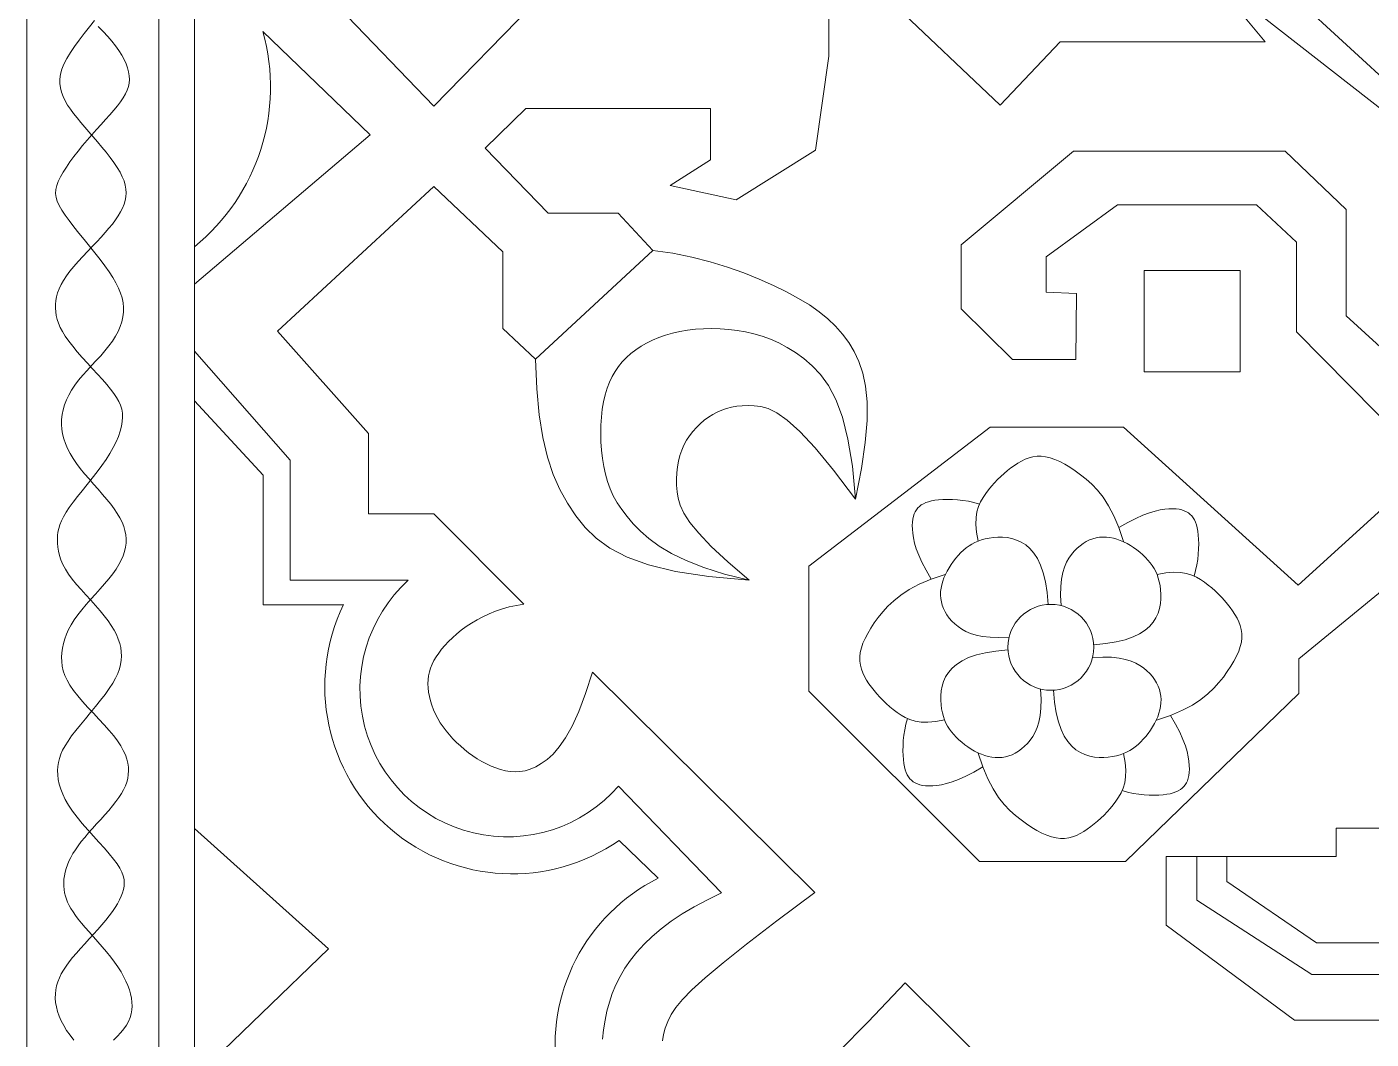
# Model space of a CAD drawing. Header units: inches. Extents: x -813 to 82, y -70 to 268.
# Drawn here: x -123.44 to -107.3, y 145.13 to 157.28 of the extents above; entities that cross this region are included whole.
import ezdxf

# ---------------------------------------------------------------- set-up
doc = ezdxf.new("R2010")
doc.units = ezdxf.units.IN
doc.header["$MEASUREMENT"] = 0
for name, color, linetype, lineweight, true_color in [('Black', 7, 'Continuous', 0, 0x000000), ('Blue', 7, 'Continuous', 0, 0x1081b2), ('Brown', 7, 'Continuous', 0, 0x653e10), ('Grey', 7, 'Continuous', 0, 0x58676a), ('Layak Architect', 1, 'Continuous', 5, 0xff0000), ('Mustard', 7, 'Continuous', 0, 0xa79b1b), ('White', 7, 'Continuous', 0, 0xffffff)]:
    doc.layers.add(name, color=color, linetype=linetype, lineweight=lineweight, true_color=true_color)
doc.layers.add('Rugs', color=201, linetype='Continuous')

# ---------------------------------------------------------------- blocks, each defined once
blk = doc.blocks.new('*U9')
at = {"layer": 'Brown'}
blk.add_lwpolyline([(-20.95, -6.2), (-21.13, -1.91), (-21.04, 1.79), (-20.72, 4.97), (-20.19, 7.7), (-19.48, 10.03), (-18.62, 12.03), (-17.63, 13.77), (-16.56, 15.3), (-15.41, 16.68), (-14.21, 17.92), (-12.95, 19.02), (-11.65, 19.97), (-10.31, 20.79), (-8.94, 21.45), (-7.55, 21.98), (-6.13, 22.35), (-4.7, 22.59), (-3.26, 22.68), (-1.81, 22.64), (-0.36, 22.47), (1.09, 22.18), (2.54, 21.77), (3.99, 21.25), (5.43, 20.63), (6.86, 19.91), (8.27, 19.1), (9.64, 18.21), (10.98, 17.26), (12.26, 16.25), (13.47, 15.19), (14.61, 14.09), (15.66, 12.97), (16.62, 11.83), (17.48, 10.66), (18.24, 9.45), (18.92, 8.17), (19.5, 6.83), (20, 5.39), (20.42, 3.86), (20.75, 2.2), (21, 0.43), (21.13, -1.45), (21.13, -3.39), (20.95, -5.38), (20.56, -7.39), (19.94, -9.38), (19.05, -11.32), (17.87, -13.19), (16.35, -14.96), (14.45, -16.6), (12.14, -18.1), (9.37, -19.43), (6.09, -20.57), (2.27, -21.51), (-2.15, -22.22), (-7.2, -22.68)], dxfattribs=at)
blk = doc.blocks.new('*U42')
at = {"layer": 'Brown', "color": 0, "linetype": 'ByBlock', "lineweight": -2, "transparency": 16777216}
for p, rotation in [((6003768042.470271, 3337139537.250885), 90.00000000000001), ((6003768040.986018, 3337139488.212364), 180), ((6003768090.024539, 3337139486.728111), 270)]:
    blk.add_blockref('*U9', p, dxfattribs=dict(at, rotation=rotation))
blk.add_blockref('*U9', (6003768091.508792, 3337139535.766633), dxfattribs=at)
blk = doc.blocks.new('*U35')
at = {"layer": 'Brown'}
blk.add_lwpolyline([(-17.75, 30.14), (-14.02, 30.84), (-10.75, 31.13), (-7.89, 31.04), (-5.38, 30.65), (-3.16, 29.99), (-1.19, 29.12), (0.6, 28.1), (2.27, 26.97), (3.85, 25.78), (5.36, 24.54), (6.8, 23.26), (8.17, 21.94), (9.48, 20.58), (10.73, 19.19), (11.91, 17.77), (13.03, 16.33), (14.1, 14.87), (15.08, 13.38), (15.96, 11.87), (16.71, 10.31), (17.31, 8.71), (17.74, 7.06), (17.98, 5.35), (17.99, 3.57), (17.77, 1.73), (17.32, -0.18), (16.64, -2.16), (15.74, -4.2), (14.64, -6.31), (13.34, -8.48), (11.85, -10.71), (10.18, -13), (8.32, -15.35), (6.19, -17.73), (3.68, -20.11), (0.7, -22.47), (-2.86, -24.78), (-7.09, -27.01), (-12.1, -29.13), (-17.99, -31.13)], dxfattribs=at)
blk = doc.blocks.new('*U36')
at = {"layer": 'Brown', "color": 0, "linetype": 'ByBlock', "lineweight": -2, "transparency": 16777216}
for p, rotation in [((6003768065.780017, 3337139574.503247), 90.00000000000001), ((6003768003.733656, 3337139511.52211), 180), ((6003768066.714793, 3337139449.475749), 270)]:
    blk.add_blockref('*U35', p, dxfattribs=dict(at, rotation=rotation))
blk.add_blockref('*U35', (6003768128.761154, 3337139512.456886), dxfattribs=at)
blk = doc.blocks.new('*U43')
at = {"layer": 'Brown'}
blk.add_lwpolyline([(-6.22, -16.82), (-8.39, -13.06), (-10.13, -9.69), (-11.48, -6.66), (-12.5, -3.96), (-13.22, -1.55), (-13.71, 0.61), (-14, 2.54), (-14.14, 4.27), (-14.17, 5.84), (-14.11, 7.26), (-13.95, 8.54), (-13.7, 9.69), (-13.36, 10.72), (-12.93, 11.64), (-12.42, 12.47), (-11.82, 13.21), (-11.15, 13.88), (-10.38, 14.47), (-9.51, 15), (-8.51, 15.45), (-7.39, 15.84), (-6.12, 16.17), (-4.69, 16.43), (-3.09, 16.63), (-1.31, 16.76), (0.63, 16.82), (2.71, 16.79), (4.89, 16.66), (7.15, 16.42), (9.47, 16.04), (11.82, 15.53), (14.17, 14.85)], dxfattribs=at)
blk = doc.blocks.new('*U10')
at = {"layer": 'Brown', "color": 0, "linetype": 'ByBlock', "lineweight": -2, "transparency": 16777216}
blk.add_blockref('*U43', (6003768022.052, 3337139557.478281), dxfattribs=at)
for p, rotation in [((6003768111.736188, 3337139556.184903), 270), ((6003768110.44281, 3337139466.500715), 180), ((6003768020.758621, 3337139467.794093), 89.99999999999999)]:
    blk.add_blockref('*U43', p, dxfattribs=dict(at, rotation=rotation))
blk = doc.blocks.new('C3')
at = {"layer": 'Black'}
for points in [[(477.47, 502.62), (473.44, 503.03), (469.47, 503.63), (465.6, 504.43), (461.82, 505.45), (458.14, 506.69), (454.54, 508.19), (451, 509.96), (447.53, 512.02), (444.12, 514.39), (440.75, 517.08), (437.42, 520.13), (434.14, 523.54), (430.91, 527.34), (427.74, 531.54), (424.63, 536.16), (421.6, 541.22), (418.65, 546.74), (415.8, 552.74)], [(322.76, 498.28), (331.84, 495.4), (339.37, 492.56), (345.52, 489.77), (350.45, 487.03), (354.33, 484.35), (357.33, 481.74), (359.61, 479.21), (361.35, 476.77), (362.68, 474.41), (363.67, 472.14), (364.33, 469.94), (364.7, 467.8), (364.8, 465.71), (364.68, 463.66), (364.34, 461.64), (363.83, 459.63), (363.18, 457.62), (362.38, 455.63), (361.46, 453.66), (360.43, 451.72), (359.29, 449.81), (358.06, 447.94), (356.74, 446.13), (355.36, 444.37), (353.91, 442.68), (352.4, 441.06), (350.84, 439.51), (349.22, 438.05), (347.56, 436.68), (345.85, 435.41), (344.1, 434.23), (342.31, 433.17), (340.49, 432.22), (338.64, 431.39), (336.78, 430.68), (334.92, 430.09), (333.07, 429.63), (331.23, 429.3), (329.43, 429.1), (327.68, 429.03), (325.97, 429.1), (324.31, 429.31), (322.69, 429.65), (321.09, 430.14), (319.51, 430.77), (317.94, 431.55), (316.36, 432.48), (314.77, 433.55), (313.16, 434.77), (311.54, 436.15), (309.92, 437.66), (308.31, 439.33), (306.72, 441.13), (305.16, 443.08), (303.64, 445.16), (302.18, 447.38), (300.78, 449.73), (299.46, 452.21), (298.24, 454.82), (297.13, 457.53), (296.15, 460.36), (295.33, 463.3), (294.67, 466.33), (294.2, 469.46)]]:
    blk.add_lwpolyline(points, dxfattribs=at)
blk.add_arc((330.1, 462.43), 62.07, 222.1998, 49.0152, dxfattribs=at)
at = {"layer": 'Blue'}
for points in [[(179.2, 365.61), (118.16, 431.44), (145.72, 460.54), (178.01, 460.54), (191.01, 474.31), (145.12, 523.79), (129.47, 509.16), (129.47, 479.64), (102.15, 453.1), (85.35, 470.32), (85.35, 548.04), (106.97, 548.04), (117.85, 531.07), (123.81, 558.93), (102.95, 592.27), (63.3, 597.86), (46.75, 597.86), (46.75, 509.4), (0, 552.67)], [(42.81, 391.52), (84.39, 431.44), (0, 513.78)], [(159.35, 330.6), (96.52, 404.61), (52.98, 359.5)], [(48.25, 288.57), (51.01, 286.41), (53.77, 284.24), (56.52, 282.13), (59.21, 280.15), (61.81, 278.36), (64.29, 276.85), (66.64, 275.66), (68.85, 274.79), (70.95, 274.22), (72.95, 273.94), (74.87, 273.92), (76.73, 274.15), (78.55, 274.61), (80.34, 275.28), (82.12, 276.14), (83.9, 277.18), (85.69, 278.38), (87.51, 279.72), (89.36, 281.19), (91.25, 282.77), (93.2, 284.45), (95.22, 286.2), (97.3, 288.01), (99.45, 289.85), (101.62, 291.67), (103.81, 293.44), (105.98, 295.13), (108.12, 296.68), (110.19, 298.08), (112.19, 299.27), (114.1, 300.23), (115.91, 300.97), (117.65, 301.47), (119.33, 301.77), (120.96, 301.86), (122.57, 301.75), (124.16, 301.45), (125.74, 300.97), (127.34, 300.31), (128.96, 299.49), (130.61, 298.5), (132.3, 297.35), (134.03, 296.05), (135.81, 294.61), (137.65, 293.02), (139.55, 291.29), (141.53, 289.44), (143.57, 287.5), (145.64, 285.53), (147.73, 283.56), (149.81, 281.65), (151.88, 279.83), (153.9, 278.17), (155.87, 276.69), (157.76, 275.45), (159.58, 274.42), (161.33, 273.61), (163.03, 272.99), (164.69, 272.54), (166.31, 272.25), (167.9, 272.1), (169.47, 272.08), (171.03, 272.17), (172.6, 272.4), (174.2, 272.78), (175.85, 273.33), (177.56, 274.07), (179.37, 275.03), (181.29, 276.22), (183.34, 277.66), (185.53, 279.37), (187.83, 281.29), (190.2, 283.36), (192.61, 285.51), (195, 287.68), (197.33, 289.81), (199.58, 291.83), (201.68, 293.67), (203.63, 295.29), (205.44, 296.68), (207.14, 297.84), (208.78, 298.77), (210.39, 299.48), (212.01, 299.98), (213.68, 300.26), (215.42, 300.34), (217.28, 300.21), (219.25, 299.87), (221.33, 299.32), (223.52, 298.57), (225.8, 297.6), (228.17, 296.42), (230.64, 295.02), (233.18, 293.41), (235.8, 291.58), (238.46, 289.6), (241.13, 287.53), (243.78, 285.42), (246.37, 283.34), (248.87, 281.35), (251.24, 279.52), (253.44, 277.9), (255.47, 276.54), (257.33, 275.44), (259.06, 274.57), (260.7, 273.91), (262.26, 273.43), (263.79, 273.11), (265.31, 272.93), (266.87, 272.87), (268.47, 272.9), (270.14, 273.05), (271.87, 273.34), (273.67, 273.78), (275.53, 274.41), (277.46, 275.24), (279.45, 276.3), (281.52, 277.61), (283.65, 279.17), (285.84, 280.95), (288.06, 282.88), (290.3, 284.9), (292.54, 286.94), (294.76, 288.96), (296.95, 290.89), (299.08, 292.66), (301.15, 294.23), (303.15, 295.6), (305.1, 296.77), (307, 297.74), (308.86, 298.52), (310.68, 299.13), (312.47, 299.55), (314.25, 299.81), (316.02, 299.9), (317.79, 299.81), (319.59, 299.53), (321.45, 299.04), (323.37, 298.33), (325.38, 297.38), (327.51, 296.18), (329.76, 294.72), (332.16, 293), (334.67, 291.07), (337.24, 288.99), (339.84, 286.84), (342.43, 284.69), (344.96, 282.6), (347.39, 280.64), (349.68, 278.88), (351.81, 277.37), (353.78, 276.12), (355.63, 275.1), (357.4, 274.3), (359.12, 273.71), (360.81, 273.3), (362.52, 273.07), (364.27, 272.98), (366.09, 273.05), (367.99, 273.27), (369.98, 273.67), (372.05, 274.28), (374.22, 275.12), (376.48, 276.21), (378.85, 277.56), (381.32, 279.21), (383.9, 281.16), (386.54, 283.33), (389.21, 285.66), (391.87, 288.05), (394.48, 290.42), (397, 292.69), (399.38, 294.77), (401.59, 296.59), (403.6, 298.06), (405.42, 299.22), (407.09, 300.07), (408.65, 300.64), (410.12, 300.97), (411.53, 301.07), (412.92, 300.98), (414.32, 300.72), (415.75, 300.31), (417.23, 299.76), (418.76, 299.06), (420.34, 298.21), (421.98, 297.21), (423.68, 296.05), (425.45, 294.75), (427.29, 293.28), (429.2, 291.67), (431.16, 289.94), (433.16, 288.13), (435.18, 286.28), (437.2, 284.44), (439.19, 282.64), (441.14, 280.92), (443.02, 279.32), (444.84, 277.88), (446.59, 276.6), (448.28, 275.48), (449.95, 274.51), (451.6, 273.71), (453.25, 273.06), (454.91, 272.56), (456.61, 272.22), (458.35, 272.04), (460.14, 272.01), (461.96, 272.15), (463.83, 272.46), (465.74, 272.94), (467.68, 273.61), (469.65, 274.48), (471.66, 275.54), (473.69, 276.79), (475.73, 278.22), (477.79, 279.77)], [(477.87, 296.46), (476.26, 298.1), (474.67, 299.59), (473.08, 300.9), (471.49, 301.98), (469.91, 302.85), (468.32, 303.5), (466.73, 303.96), (465.11, 304.24), (463.48, 304.34), (461.82, 304.28), (460.12, 304.07), (458.38, 303.71), (456.6, 303.21), (454.78, 302.57), (452.91, 301.77), (450.99, 300.81), (449.02, 299.7), (447.01, 298.42), (444.94, 296.98), (442.81, 295.37), (440.66, 293.64), (438.5, 291.82), (436.37, 289.97), (434.27, 288.13), (432.24, 286.34), (430.31, 284.64), (428.49, 283.09), (426.81, 281.71), (425.25, 280.51), (423.78, 279.47), (422.39, 278.58), (421.05, 277.82), (419.74, 277.2), (418.44, 276.68), (417.12, 276.27), (415.77, 275.95), (414.38, 275.73), (412.97, 275.6), (411.52, 275.57), (410.05, 275.65), (408.56, 275.84), (407.05, 276.14), (405.53, 276.55), (403.99, 277.09), (402.43, 277.74), (400.85, 278.53), (399.24, 279.44), (397.6, 280.47), (395.91, 281.65), (394.18, 282.95), (392.39, 284.4), (390.55, 285.97), (388.67, 287.65), (386.76, 289.38), (384.83, 291.14), (382.92, 292.87), (381.02, 294.55), (379.17, 296.12), (377.36, 297.55), (375.63, 298.81), (373.95, 299.89), (372.31, 300.8), (370.71, 301.53), (369.14, 302.1), (367.56, 302.51), (365.99, 302.76), (364.4, 302.85), (362.78, 302.79), (361.12, 302.56), (359.41, 302.14), (357.63, 301.52), (355.78, 300.67), (353.84, 299.58), (351.8, 298.24), (349.65, 296.62), (347.39, 294.72), (345.03, 292.61), (342.6, 290.36), (340.14, 288.04), (337.67, 285.74), (335.23, 283.53), (332.84, 281.48), (330.53, 279.68), (328.32, 278.18), (326.21, 276.98), (324.18, 276.05), (322.21, 275.38), (320.28, 274.93), (318.39, 274.7), (316.5, 274.65), (314.62, 274.76), (312.71, 275.02), (310.79, 275.43), (308.84, 276), (306.86, 276.73), (304.86, 277.64), (302.82, 278.73), (300.75, 280.01), (298.64, 281.48), (296.49, 283.16), (294.32, 284.98), (292.13, 286.91), (289.94, 288.89), (287.76, 290.85), (285.61, 292.76), (283.5, 294.56), (281.44, 296.19), (279.45, 297.62), (277.51, 298.83), (275.62, 299.83), (273.77, 300.63), (271.96, 301.23), (270.18, 301.63), (268.41, 301.84), (266.66, 301.87), (264.92, 301.71), (263.17, 301.37), (261.41, 300.84), (259.63, 300.13), (257.81, 299.23), (255.95, 298.14), (254.03, 296.87), (252.06, 295.4), (250.02, 293.75), (247.92, 291.96), (245.77, 290.08), (243.6, 288.14), (241.4, 286.21), (239.21, 284.33), (237.03, 282.55), (234.87, 280.92), (232.74, 279.47), (230.65, 278.21), (228.59, 277.15), (226.54, 276.28), (224.51, 275.59), (222.48, 275.09), (220.46, 274.77), (218.43, 274.62), (216.39, 274.66), (214.34, 274.88), (212.28, 275.28), (210.21, 275.88), (208.14, 276.66), (206.07, 277.65), (203.99, 278.83), (201.92, 280.22), (199.84, 281.81), (197.77, 283.55), (195.7, 285.41), (193.64, 287.33), (191.57, 289.25), (189.52, 291.14), (187.46, 292.94), (185.41, 294.59), (183.36, 296.07), (181.32, 297.35), (179.28, 298.43), (177.25, 299.32), (175.23, 299.99), (173.2, 300.46), (171.19, 300.72), (169.18, 300.75), (167.18, 300.57), (165.16, 300.16), (163.11, 299.52), (161, 298.66), (158.82, 297.57), (156.55, 296.25), (154.17, 294.7), (151.65, 292.91), (148.99, 290.9), (146.23, 288.73), (143.42, 286.46), (140.6, 284.16), (137.83, 281.91), (135.15, 279.76), (132.62, 277.8), (130.28, 276.1), (128.16, 274.7), (126.25, 273.61), (124.47, 272.83), (122.8, 272.35), (121.17, 272.16), (119.55, 272.26), (117.87, 272.64), (116.1, 273.28), (114.19, 274.19), (112.16, 275.33), (110.03, 276.68), (107.83, 278.2), (105.57, 279.87), (103.28, 281.66), (100.98, 283.53), (98.71, 285.47), (96.47, 287.43), (94.28, 289.4), (92.14, 291.33), (90.06, 293.21), (88.05, 294.99), (86.12, 296.66), (84.26, 298.17), (82.5, 299.5), (80.82, 300.63), (79.21, 301.55), (77.66, 302.27), (76.14, 302.78), (74.64, 303.1), (73.12, 303.22), (71.57, 303.15), (69.96, 302.89), (68.29, 302.45), (66.55, 301.82), (64.75, 301), (62.9, 300), (60.99, 298.81), (59.03, 297.44), (57.04, 295.88), (55.01, 294.12), (52.95, 292.2), (50.86, 290.13)]]:
    blk.add_lwpolyline(points, dxfattribs=at)
blk.add_arc((76.24, 275.88), 86.81, 39.0807, 105.5453, dxfattribs=at)
at = {"layer": 'Brown'}
for points in [[(418.43, 890.72), (447.21, 853.15), (450.2, 847.19), (450.2, 801.38), (418.79, 752.91), (400.51, 752.91)], [(400.51, 765.63), (411.06, 765.63), (436.78, 803.46), (436.78, 840.26), (406.6, 868.19), (388.56, 866.98)]]:
    blk.add_lwpolyline(points, dxfattribs=at)
blk.add_circle((312.34, 691.45), 18.1, dxfattribs=at)
at = {"layer": 'Grey'}
for points in [[(415.62, 592), (427.58, 576.06), (437.35, 563.3), (445.25, 553.34), (451.57, 545.77), (456.6, 540.2), (460.66, 536.24), (464.05, 533.48), (467.06, 531.54), (469.95, 530.07), (472.76, 528.98), (475.49, 528.24), (478.14, 527.81)], [(482.81, 602.03), (470.1, 614.45), (453.72, 630.05), (547.58, 724.8)], [(415.62, 592), (322.76, 498.28)], [(415.8, 552.74), (370.81, 509.29)], [(294.2, 469.46), (256.11, 431.56), (256.1, 403.94), (222.33, 403.94), (179.2, 365.61)], [(284.12, 420.74), (284.12, 370.9), (233.46, 370.9), (187.62, 330.6)]]:
    blk.add_lwpolyline(points, dxfattribs=at)
at = {"layer": 'Layak Architect'}
for points in [[(-12.86, 260.04), (1291.09, 260.04), (1291.09, 2250.04)], [(-12.5, 315.6), (1235.92, 315.6), (1235.92, 2250.04)], [(-12.4, 330.6), (1220.92, 330.6), (1220.92, 2250.04)], [(78.72, 838.11), (17.97, 771.93)], [(29.18, 758.44), (86.99, 832.52)], [(219.39, 866.98), (172.72, 815.9), (127.95, 815.9), (103.3, 790.21), (103.3, 701.07), (142.76, 653.73), (169.7, 653.73), (191.09, 675.3), (191.09, 702.01), (163.36, 702.21), (162.77, 689.55), (147.91, 689.55), (125.89, 719.55), (125.89, 778.17), (141.68, 794.98), (179.46, 794.98), (235.97, 850.81), (286.13, 795.62), (219.65, 722.13), (219.65, 665.9), (278.22, 589.47), (330.81, 589.47), (402.52, 661.44), (402.52, 722.91), (331.74, 795.99), (317.15, 795.99), (258.88, 866.98)], [(388.56, 866.98), (388.56, 811.73), (400.51, 811.73), (400.51, 740.11), (429.42, 740.11), (469.47, 794.19), (469.47, 851.06)], [(0, 675.63), (40.75, 624.52), (83.96, 670.17), (57.3, 695.39), (57.3, 781.81), (26.85, 756.51), (0, 803.15)], [(284.11, 564.33), (276.35, 555.31), (269.81, 548.32), (264.33, 543.09), (259.72, 539.35), (255.84, 536.84), (252.5, 535.28), (249.53, 534.43), (246.78, 534), (244.09, 533.79), (241.46, 533.73), (238.88, 533.85), (236.36, 534.12), (233.93, 534.56), (231.58, 535.17), (229.32, 535.94), (227.16, 536.87), (225.12, 537.97), (223.19, 539.22), (221.38, 540.6), (219.69, 542.1), (218.14, 543.71), (216.71, 545.41), (215.43, 547.18), (214.29, 549.02), (213.29, 550.9), (212.44, 552.84), (211.74, 554.85), (211.2, 556.95), (210.81, 559.15), (210.57, 561.46), (210.49, 563.91), (210.57, 566.49), (210.87, 569.26), (211.72, 572.37), (213.51, 576.03), (216.61, 580.42), (221.42, 585.72), (228.33, 592.14), (237.71, 599.87), (249.96, 609.09)], [(409.6, 526.05), (393.67, 509.58)], [(208.45, 330.65), (239.87, 359.64), (294.38, 359.64), (294.38, 393.46)], [(493.79, 330.6), (439.37, 387.1), (388.63, 330.6)]]:
    blk.add_lwpolyline(points, dxfattribs=at)
blk.add_lwpolyline([(196.36, 730.73), (153.63, 730.73), (153.63, 771.17), (196.36, 771.17)], close=True, dxfattribs=at)
for centre, radius, start, end in [((479.93, 561.24), 78.65, 206.5818, 63.5402), ((328.81, 464.53), 78.97, 244.1499, 34.7856)]:
    blk.add_arc(centre, radius, start, end, dxfattribs=at)
at = {"layer": 'Mustard'}
blk.add_lwpolyline([(284.11, 564.33), (281.53, 554), (278.75, 545.2), (275.83, 537.78), (272.78, 531.57), (269.67, 526.41), (266.52, 522.12), (263.39, 518.55), (260.3, 515.53), (257.29, 512.92), (254.34, 510.67), (251.42, 508.74), (248.5, 507.12), (245.54, 505.77), (242.53, 504.66), (239.42, 503.77), (236.2, 503.06), (232.83, 502.51), (229.35, 502.12), (225.82, 501.88), (222.27, 501.8), (218.76, 501.87), (215.33, 502.09), (212.02, 502.47), (208.88, 502.99), (205.95, 503.67), (203.22, 504.5), (200.69, 505.48), (198.32, 506.61), (196.12, 507.89), (194.07, 509.32), (192.14, 510.91), (190.33, 512.65), (188.62, 514.55), (187.02, 516.59), (185.54, 518.79), (184.17, 521.14), (182.93, 523.65), (181.81, 526.3), (180.83, 529.11), (180, 532.06), (179.3, 535.17), (178.76, 538.4), (178.37, 541.74), (178.14, 545.16), (178.07, 548.65), (178.16, 552.17), (178.42, 555.72), (178.85, 559.27), (179.46, 562.8), (180.27, 566.31), (181.3, 569.81), (182.58, 573.3), (184.14, 576.8), (186.01, 580.3), (188.2, 583.82), (190.75, 587.36), (193.73, 590.91), (197.38, 594.4), (202, 597.74), (207.89, 600.84), (215.33, 603.62), (224.63, 605.97), (236.07, 607.83), (249.96, 609.09)], dxfattribs=at)
at = {"layer": 'White'}
for points in [[(249.96, 609.09), (237.05, 611.64), (226.07, 613.25), (216.78, 614.03), (208.95, 614.06), (202.37, 613.44), (196.8, 612.27), (192.01, 610.63), (187.79, 608.63), (183.93, 606.33), (180.37, 603.73), (177.05, 600.79), (173.93, 597.5), (170.98, 593.82), (168.14, 589.72), (165.38, 585.17), (162.65, 580.15), (159.91, 574.63), (157.23, 568.63), (154.64, 562.17), (152.2, 555.27), (149.97, 547.96), (148.01, 540.26), (146.38, 532.2), (145.12, 523.79)], [(284.11, 564.33), (282.54, 547.31), (280.36, 533.32), (277.61, 521.97), (274.35, 512.89), (270.6, 505.67), (266.42, 499.94), (261.85, 495.3), (256.93, 491.36), (251.67, 487.82), (245.91, 484.62), (239.49, 481.8), (232.22, 479.38), (223.92, 477.39), (214.4, 475.87), (203.49, 474.83), (191.01, 474.31)]]:
    blk.add_lwpolyline(points, dxfattribs=at)
at = {"layer": 'Brown', "rotation": 180}
for name in ['*U36', '*U10', '*U42']:
    blk.add_blockref(name, (6003768378.59, 3337140203.44), dxfattribs=at)

msp = doc.modelspace()

# ---------------------------------------------------------------- block references
at = {"layer": 'Rugs', "xscale": 0.0285, "yscale": 0.0285, "zscale": 0.0285, "rotation": 270}
msp.add_blockref('C3', (-130.84923, 158.73611), dxfattribs=at)

doc.saveas('drawing.dxf')
